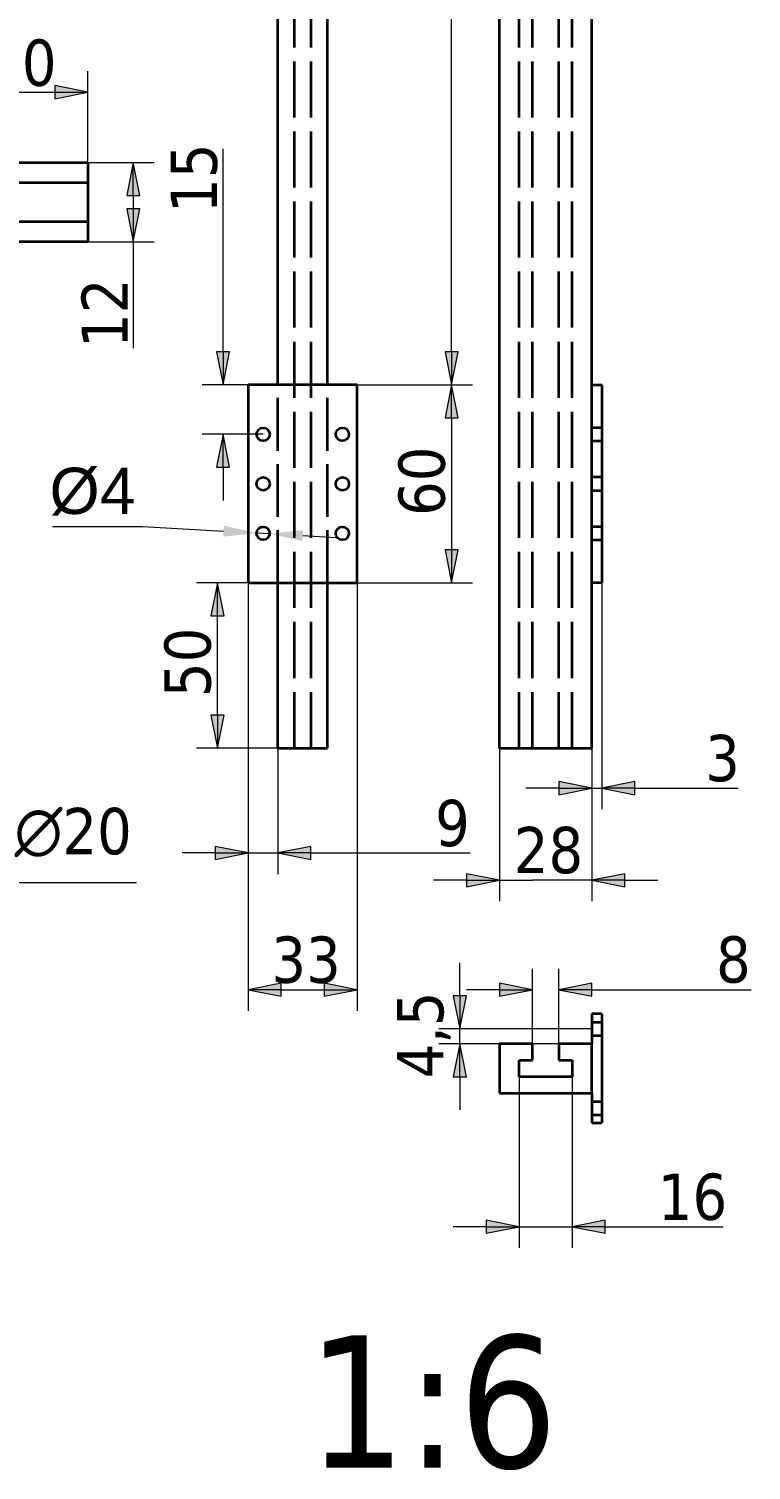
# Model space of a CAD drawing. Header units: millimetres. Extents: x 30 to 825, y 20 to 569.
# Drawn here: x 715.4 to 824.8, y 97.3 to 315.5 of the extents above; entities that cross this region are included whole.
import ezdxf

# ---------------------------------------------------------------- set-up
doc = ezdxf.new("R2010")
doc.units = ezdxf.units.MM
doc.header["$LTSCALE"] = 2
doc.linetypes.add('Dashed', pattern=[5.7, 4.56, -1.14])
for name, color, linetype, lineweight in [('Dimension (ISO)', 7, 'Continuous', 20), ('Hidden (ISO)', 7, 'Dashed', 35), ('Visible (ISO)', 7, 'Continuous', 35)]:
    doc.layers.add(name, color=color, linetype=linetype, lineweight=lineweight)
doc.styles.add('Note Text (ISO)', font='tahoma.ttf')
doc.dimstyles.new('Default (ISO)$0', dxfattribs={"dimtxt": 7, "dimasz": 5, "dimexe": 3.175, "dimexo": 0, "dimgap": 0.762, "dimtad": 1, "dimzin": 0, "dimtxsty": 'Note Text (ISO)', "dimblk": 'Filled-1', "dimcen": 0.09, "dimclrd": 256, "dimclre": 256, "dimclrt": 256, "dimazin": 0, "dimtfac": 1, "dimtofl": 0, "dimtmove": 0, "dimatfit": 3, "dimfxl": 1, "dimtolj": 1, "dimtzin": 0, "dimlwd": -1, "dimlwe": -1, "dimarcsym": 0})
doc.dimstyles.new('Default - Method 2a (ISO)', dxfattribs={"dimscale": 2, "dimtxt": 3.5, "dimasz": 2.5, "dimexe": 3.175, "dimexo": 0, "dimgap": 0.762, "dimtad": 1, "dimtih": 1, "dimtoh": 1, "dimrnd": 1e-08, "dimtxsty": 'Note Text (ISO)', "dimcen": 0.09, "dimdle": 10, "dimclrd": 256, "dimclre": 256, "dimclrt": 256, "dimazin": 2, "dimtfac": 1, "dimtmove": 0, "dimatfit": 3, "dimfxl": 1, "dimtolj": 1, "dimlwd": -1, "dimlwe": -1, "dimarcsym": 0})

# ---------------------------------------------------------------- blocks, each defined once
blk = doc.blocks.new('Filled-1')
at = {"color": 0}
for p, q in [((0, 0), (-1, 0.2)), ((-1, 0.2), (-1, -0.2)), ((-1, 0), (0, 0)), ((-1, -0.2), (0, 0))]:
    blk.add_line(p, q, dxfattribs=at)
blk.add_solid([(-1, -0.2), (0, 0), (-1, 0.2)], dxfattribs=at)
blk = doc.blocks.new('*D4')
at = {"layer": 'Defpoints', "color": 0, "transparency": 16777216}
for p in [(724.35, 305.9), (704.35, 295.25), (724.35, 295.25)]:
    blk.add_point(p, dxfattribs=at)
at = {"layer": 'Dimension (ISO)', "linetype": 'Continuous', "transparency": 16777216}
for p, q in [((704.35, 295.25), (704.35, 309.07)), ((724.35, 295.25), (724.35, 309.07)), ((709.35, 305.9), (719.35, 305.9))]:
    blk.add_line(p, q, dxfattribs=at)
at = {"layer": 'Dimension (ISO)', "transparency": 16777216, "xscale": 5, "yscale": 5, "zscale": 5, "rotation": 180}
blk.add_blockref('Filled-1', (704.35, 305.9), dxfattribs=at)
at = {"layer": 'Dimension (ISO)', "transparency": 16777216, "xscale": 5, "yscale": 5, "zscale": 5}
blk.add_blockref('Filled-1', (724.35, 305.9), dxfattribs=at)
at = {"layer": 'Dimension (ISO)', "transparency": 16777216, "insert": (714.35, 310.3), "char_height": 7, "attachment_point": 5, "style": 'Note Text (ISO)'}
blk.add_mtext('\\A1;20', dxfattribs=at)
blk = doc.blocks.new('*D5')
at = {"layer": 'Defpoints', "color": 0, "transparency": 16777216}
for p in [(724.35, 295.25), (724.35, 283.25), (731.23, 283.25)]:
    blk.add_point(p, dxfattribs=at)
at = {"layer": 'Dimension (ISO)', "linetype": 'Continuous', "transparency": 16777216}
for p, q in [((724.35, 295.25), (734.4, 295.25)), ((731.23, 290.25), (731.23, 288.25)), ((724.35, 283.25), (734.4, 283.25)), ((731.23, 283.25), (731.23, 267.18))]:
    blk.add_line(p, q, dxfattribs=at)
at = {"layer": 'Dimension (ISO)', "transparency": 16777216, "xscale": 5, "yscale": 5, "zscale": 5}
for p, rotation in [((731.23, 295.25), 90), ((731.23, 283.25), 270)]:
    blk.add_blockref('Filled-1', p, dxfattribs=dict(at, rotation=rotation))
at = {"layer": 'Dimension (ISO)', "transparency": 16777216, "insert": (726.89, 272.45), "char_height": 7, "attachment_point": 5, "rotation": 90, "style": 'Note Text (ISO)'}
blk.add_mtext('\\A1;12', dxfattribs=at)
blk = doc.blocks.new('*D57')
at = {"layer": 'Defpoints', "color": 0, "transparency": 16777216}
for p in [(748.64, 231.62), (765.14, 231.62), (765.14, 170.06)]:
    blk.add_point(p, dxfattribs=at)
at = {"layer": 'Dimension (ISO)', "linetype": 'Continuous', "transparency": 16777216}
for p, q in [((748.64, 231.62), (748.64, 166.88)), ((765.14, 231.62), (765.14, 166.88)), ((753.64, 170.06), (760.14, 170.06))]:
    blk.add_line(p, q, dxfattribs=at)
at = {"layer": 'Dimension (ISO)', "transparency": 16777216, "xscale": 5, "yscale": 5, "zscale": 5, "rotation": 180}
blk.add_blockref('Filled-1', (748.64, 170.06), dxfattribs=at)
at = {"layer": 'Dimension (ISO)', "transparency": 16777216, "xscale": 5, "yscale": 5, "zscale": 5}
blk.add_blockref('Filled-1', (765.14, 170.06), dxfattribs=at)
at = {"layer": 'Dimension (ISO)', "transparency": 16777216, "insert": (752.14, 178.11), "char_height": 7, "attachment_point": 1, "style": 'Note Text (ISO)'}
blk.add_mtext('\\A1;33', dxfattribs=at)
blk = doc.blocks.new('*D58')
at = {"layer": 'Defpoints', "color": 0, "transparency": 16777216}
for p in [(744.82, 261.62), (748.64, 261.62), (750.89, 254.12)]:
    blk.add_point(p, dxfattribs=at)
at = {"layer": 'Dimension (ISO)', "linetype": 'Continuous', "transparency": 16777216}
for p, q in [((744.82, 266.62), (744.82, 297.33)), ((748.64, 261.62), (741.65, 261.62)), ((750.89, 254.12), (741.65, 254.12)), ((744.82, 249.12), (744.82, 244.12))]:
    blk.add_line(p, q, dxfattribs=at)
at = {"layer": 'Dimension (ISO)', "transparency": 16777216, "xscale": 5, "yscale": 5, "zscale": 5}
for p, rotation in [((744.82, 261.62), 270), ((744.82, 254.12), 90)]:
    blk.add_blockref('Filled-1', p, dxfattribs=dict(at, rotation=rotation))
at = {"layer": 'Dimension (ISO)', "transparency": 16777216, "insert": (736.89, 287.62), "char_height": 7, "attachment_point": 1, "rotation": 90, "style": 'Note Text (ISO)'}
blk.add_mtext('\\A1;15', dxfattribs=at)
blk = doc.blocks.new('*D59')
at = {"layer": 'Defpoints', "color": 0, "transparency": 16777216}
for p in [(765.14, 261.62), (765.14, 231.62), (779.44, 231.62)]:
    blk.add_point(p, dxfattribs=at)
at = {"layer": 'Dimension (ISO)', "linetype": 'Continuous', "transparency": 16777216}
for p, q in [((765.14, 261.62), (782.61, 261.62)), ((779.44, 256.62), (779.44, 236.62)), ((765.14, 231.62), (782.61, 231.62))]:
    blk.add_line(p, q, dxfattribs=at)
at = {"layer": 'Dimension (ISO)', "transparency": 16777216, "xscale": 5, "yscale": 5, "zscale": 5}
for p, rotation in [((779.44, 261.62), 90), ((779.44, 231.62), 270)]:
    blk.add_blockref('Filled-1', p, dxfattribs=dict(at, rotation=rotation))
at = {"layer": 'Dimension (ISO)', "transparency": 16777216, "insert": (771.39, 241.76), "char_height": 7, "attachment_point": 1, "rotation": 90, "style": 'Note Text (ISO)'}
blk.add_mtext('\\A1;60', dxfattribs=at)
blk = doc.blocks.new('*D60')
at = {"layer": 'Defpoints', "color": 0, "transparency": 16777216}
for p in [(748.64, 231.62), (753.14, 206.62), (748.64, 190.75)]:
    blk.add_point(p, dxfattribs=at)
at = {"layer": 'Dimension (ISO)', "linetype": 'Continuous', "transparency": 16777216}
for p, q in [((748.64, 231.62), (748.64, 187.57)), ((753.14, 206.62), (753.14, 187.57)), ((743.64, 190.75), (738.64, 190.75)), ((748.64, 190.75), (753.14, 190.75)), ((758.14, 190.75), (782.24, 190.75))]:
    blk.add_line(p, q, dxfattribs=at)
at = {"layer": 'Dimension (ISO)', "transparency": 16777216, "xscale": 5, "yscale": 5, "zscale": 5}
blk.add_blockref('Filled-1', (748.64, 190.75), dxfattribs=at)
at = {"layer": 'Dimension (ISO)', "transparency": 16777216, "xscale": 5, "yscale": 5, "zscale": 5, "rotation": 180}
blk.add_blockref('Filled-1', (753.14, 190.75), dxfattribs=at)
at = {"layer": 'Dimension (ISO)', "transparency": 16777216, "insert": (776.94, 198.79), "char_height": 7, "attachment_point": 1, "style": 'Note Text (ISO)'}
blk.add_mtext('\\A1;9', dxfattribs=at)
blk = doc.blocks.new('*D61')
at = {"layer": 'Defpoints', "color": 0, "transparency": 16777216}
for p in [(802.18, 231.62), (800.68, 206.62), (800.68, 200.57)]:
    blk.add_point(p, dxfattribs=at)
at = {"layer": 'Dimension (ISO)', "linetype": 'Continuous', "transparency": 16777216}
for p, q in [((802.18, 231.62), (802.18, 197.39)), ((800.68, 206.62), (800.68, 197.39)), ((795.68, 200.57), (790.68, 200.57)), ((800.68, 200.57), (802.18, 200.57)), ((807.18, 200.57), (822.86, 200.57))]:
    blk.add_line(p, q, dxfattribs=at)
at = {"layer": 'Dimension (ISO)', "transparency": 16777216, "xscale": 5, "yscale": 5, "zscale": 5}
blk.add_blockref('Filled-1', (800.68, 200.57), dxfattribs=at)
at = {"layer": 'Dimension (ISO)', "transparency": 16777216, "xscale": 5, "yscale": 5, "zscale": 5, "rotation": 180}
blk.add_blockref('Filled-1', (802.18, 200.57), dxfattribs=at)
at = {"layer": 'Dimension (ISO)', "transparency": 16777216, "insert": (817.84, 208.62), "char_height": 7, "attachment_point": 1, "style": 'Note Text (ISO)'}
blk.add_mtext('\\A1;3', dxfattribs=at)
blk = doc.blocks.new('*D62')
at = {"layer": 'Defpoints', "color": 0, "transparency": 16777216}
for p in [(743.99, 231.62), (748.64, 231.62), (753.14, 206.62)]:
    blk.add_point(p, dxfattribs=at)
at = {"layer": 'Dimension (ISO)', "linetype": 'Continuous', "transparency": 16777216}
for p, q in [((748.64, 231.62), (740.81, 231.62)), ((743.99, 211.62), (743.99, 226.62)), ((753.14, 206.62), (740.81, 206.62))]:
    blk.add_line(p, q, dxfattribs=at)
at = {"layer": 'Dimension (ISO)', "transparency": 16777216, "xscale": 5, "yscale": 5, "zscale": 5}
for p, rotation in [((743.99, 231.62), 90), ((743.99, 206.62), 270)]:
    blk.add_blockref('Filled-1', p, dxfattribs=dict(at, rotation=rotation))
at = {"layer": 'Dimension (ISO)', "transparency": 16777216, "insert": (735.94, 214.35), "char_height": 7, "attachment_point": 1, "rotation": 90, "style": 'Note Text (ISO)'}
blk.add_mtext('\\A1;50', dxfattribs=at)
blk = doc.blocks.new('*D63')
at = {"layer": 'Defpoints', "color": 0, "transparency": 16777216}
for p in [(760.64, 556.62), (779.44, 556.62), (765.14, 261.62)]:
    blk.add_point(p, dxfattribs=at)
at = {"layer": 'Dimension (ISO)', "linetype": 'Continuous', "transparency": 16777216}
for p, q in [((760.64, 556.62), (782.61, 556.62)), ((779.44, 266.62), (779.44, 551.62)), ((765.14, 261.62), (782.61, 261.62))]:
    blk.add_line(p, q, dxfattribs=at)
at = {"layer": 'Dimension (ISO)', "transparency": 16777216, "xscale": 5, "yscale": 5, "zscale": 5}
for p, rotation in [((779.44, 556.62), 90), ((779.44, 261.62), 270)]:
    blk.add_blockref('Filled-1', p, dxfattribs=dict(at, rotation=rotation))
at = {"layer": 'Dimension (ISO)', "transparency": 16777216, "insert": (771.39, 401.72), "char_height": 7, "attachment_point": 1, "rotation": 90, "style": 'Note Text (ISO)'}
blk.add_mtext('\\A1;590', dxfattribs=at)
blk = doc.blocks.new('*D64')
at = {"layer": 'Defpoints', "color": 0, "transparency": 16777216}
for p in [(795.68, 170.06), (791.68, 161.89), (795.68, 161.89)]:
    blk.add_point(p, dxfattribs=at)
at = {"layer": 'Dimension (ISO)', "linetype": 'Continuous', "transparency": 16777216}
for p, q in [((791.68, 161.89), (791.68, 173.23)), ((795.68, 161.89), (795.68, 173.23)), ((786.68, 170.06), (781.68, 170.06)), ((800.68, 170.06), (824.81, 170.06))]:
    blk.add_line(p, q, dxfattribs=at)
at = {"layer": 'Dimension (ISO)', "transparency": 16777216, "xscale": 5, "yscale": 5, "zscale": 5}
blk.add_blockref('Filled-1', (791.68, 170.06), dxfattribs=at)
at = {"layer": 'Dimension (ISO)', "transparency": 16777216, "xscale": 5, "yscale": 5, "zscale": 5, "rotation": 180}
blk.add_blockref('Filled-1', (795.68, 170.06), dxfattribs=at)
at = {"layer": 'Dimension (ISO)', "transparency": 16777216, "insert": (819.49, 178.14), "char_height": 7, "attachment_point": 1, "style": 'Note Text (ISO)'}
blk.add_mtext('\\A1;8', dxfattribs=at)
blk = doc.blocks.new('*D65')
at = {"layer": 'Defpoints', "color": 0, "transparency": 16777216}
for p in [(789.68, 156.89), (797.68, 156.89), (797.68, 134.19)]:
    blk.add_point(p, dxfattribs=at)
at = {"layer": 'Dimension (ISO)', "linetype": 'Continuous', "transparency": 16777216}
for p, q in [((789.68, 156.89), (789.68, 131.01)), ((797.68, 156.89), (797.68, 131.01)), ((784.68, 134.19), (779.68, 134.19)), ((789.68, 134.19), (797.68, 134.19)), ((802.68, 134.19), (820.57, 134.19))]:
    blk.add_line(p, q, dxfattribs=at)
at = {"layer": 'Dimension (ISO)', "transparency": 16777216, "xscale": 5, "yscale": 5, "zscale": 5}
blk.add_blockref('Filled-1', (789.68, 134.19), dxfattribs=at)
at = {"layer": 'Dimension (ISO)', "transparency": 16777216, "xscale": 5, "yscale": 5, "zscale": 5, "rotation": 180}
blk.add_blockref('Filled-1', (797.68, 134.19), dxfattribs=at)
at = {"layer": 'Dimension (ISO)', "transparency": 16777216, "insert": (810.67, 142.23), "char_height": 7, "attachment_point": 1, "style": 'Note Text (ISO)'}
blk.add_mtext('\\A1;16', dxfattribs=at)
blk = doc.blocks.new('*D66')
at = {"layer": 'Defpoints', "color": 0, "transparency": 16777216}
for p in [(786.68, 206.62), (800.68, 206.62), (786.68, 186.62)]:
    blk.add_point(p, dxfattribs=at)
at = {"layer": 'Dimension (ISO)', "linetype": 'Continuous', "transparency": 16777216}
for p, q in [((786.68, 206.62), (786.68, 183.45)), ((800.68, 206.62), (800.68, 183.45)), ((786.68, 186.62), (791.68, 186.62)), ((795.68, 186.62), (791.68, 186.62)), ((800.68, 186.62), (795.68, 186.62))]:
    blk.add_line(p, q, dxfattribs=at)
at = {"layer": 'Dimension (ISO)', "transparency": 16777216}
for p, q in [((781.68, 186.62), (776.68, 186.62)), ((805.68, 186.62), (810.68, 186.62))]:
    blk.add_line(p, q, dxfattribs=at)
at = {"layer": 'Dimension (ISO)', "transparency": 16777216, "xscale": 5, "yscale": 5, "zscale": 5}
blk.add_blockref('Filled-1', (786.68, 186.62), dxfattribs=at)
at = {"layer": 'Dimension (ISO)', "transparency": 16777216, "xscale": 5, "yscale": 5, "zscale": 5, "rotation": 180}
blk.add_blockref('Filled-1', (800.68, 186.62), dxfattribs=at)
at = {"layer": 'Dimension (ISO)', "transparency": 16777216, "insert": (788.86, 194.7), "char_height": 7, "attachment_point": 1, "style": 'Note Text (ISO)'}
blk.add_mtext('\\A1;28', dxfattribs=at)
blk = doc.blocks.new('*D67')
at = {"layer": 'Defpoints', "color": 0, "transparency": 16777216}
for p in [(780.68, 164.14), (800.68, 164.14), (800.68, 161.89)]:
    blk.add_point(p, dxfattribs=at)
at = {"layer": 'Dimension (ISO)', "linetype": 'Continuous', "transparency": 16777216}
for p, q in [((780.68, 169.14), (780.68, 174.14)), ((800.68, 164.14), (777.51, 164.14)), ((780.68, 161.89), (780.68, 164.14)), ((800.68, 161.89), (777.51, 161.89)), ((780.68, 156.89), (780.68, 151.89))]:
    blk.add_line(p, q, dxfattribs=at)
at = {"layer": 'Dimension (ISO)', "transparency": 16777216, "xscale": 5, "yscale": 5, "zscale": 5}
for p, rotation in [((780.68, 164.14), 270), ((780.68, 161.89), 90)]:
    blk.add_blockref('Filled-1', p, dxfattribs=dict(at, rotation=rotation))
at = {"layer": 'Dimension (ISO)', "transparency": 16777216, "insert": (771.18, 156.64), "char_height": 7, "attachment_point": 1, "rotation": 90, "style": 'Note Text (ISO)'}
blk.add_mtext('\\A1;4,5', dxfattribs=at)
blk = doc.blocks.new('*D79')
at = {"layer": 'Defpoints', "color": 0, "transparency": 16777216}
for p in [(662.88, 195.89), (682.88, 195.89), (682.88, 186.27)]:
    blk.add_point(p, dxfattribs=at)
at = {"layer": 'Dimension (ISO)', "linetype": 'Continuous', "transparency": 16777216}
for p, q in [((662.88, 195.89), (662.88, 183.1)), ((682.88, 195.89), (682.88, 183.1)), ((667.88, 186.27), (677.88, 186.27)), ((682.88, 186.27), (731.69, 186.27))]:
    blk.add_line(p, q, dxfattribs=at)
at = {"layer": 'Dimension (ISO)', "transparency": 16777216, "xscale": 5, "yscale": 5, "zscale": 5, "rotation": 180}
blk.add_blockref('Filled-1', (662.88, 186.27), dxfattribs=at)
at = {"layer": 'Dimension (ISO)', "transparency": 16777216, "xscale": 5, "yscale": 5, "zscale": 5}
blk.add_blockref('Filled-1', (682.88, 186.27), dxfattribs=at)
at = {"layer": 'Dimension (ISO)', "transparency": 16777216, "insert": (713.24, 197.57), "char_height": 7, "attachment_point": 1, "style": 'Note Text (ISO)'}
blk.add_mtext('\\A1;{\\fAIGDT|b0|i0;\\ln}\\fTahoma|b0|i0;20', dxfattribs=at)
blk = doc.blocks.new('*D87')
at = {"layer": 'Defpoints', "color": 0, "linetype": 'Continuous', "transparency": 16777216}
for p in [(749.89, 239.18), (751.89, 239.07)]:
    blk.add_point(p, dxfattribs=at)
at = {"layer": 'Dimension (ISO)', "linetype": 'Continuous', "transparency": 16777216}
for p, q in [((718.97, 240.14), (732.67, 240.14)), ((732.67, 240.14), (744.9, 239.46)), ((751.89, 239.07), (749.89, 239.18)), ((756.88, 238.79), (761.88, 238.51))]:
    blk.add_line(p, q, dxfattribs=at)
for points in [[(744.95, 240.29), (744.85, 238.62), (749.89, 239.18)], [(756.93, 239.62), (756.84, 237.96), (751.89, 239.07)]]:
    blk.add_solid(points, dxfattribs=at)
at = {"layer": 'Dimension (ISO)', "linetype": 'Continuous', "transparency": 16777216, "insert": (725.06, 245.43), "char_height": 7, "attachment_point": 5, "style": 'Note Text (ISO)'}
blk.add_mtext('\\A1;{\\fArial|b0|i0|c0|p34;%%C4}', dxfattribs=at)

msp = doc.modelspace()

# ---------------------------------------------------------------- linework, layer by layer
at = {"layer": 'Hidden (ISO)', "ltscale": 0.930356}
for p, q in [((755.642, 206.622), (755.642, 556.622)), ((758.142, 206.622), (758.142, 556.622)), ((789.684, 206.622), (789.684, 556.622)), ((791.684, 206.622), (791.684, 556.622)), ((795.684, 206.622), (795.684, 556.622)), ((797.684, 206.622), (797.684, 556.622))]:
    msp.add_line(p, q, dxfattribs=at)
at = {"layer": 'Hidden (ISO)', "ltscale": 0.877193}
for p, q in [((753.142, 231.622), (753.142, 261.622)), ((760.642, 231.622), (760.642, 261.622))]:
    msp.add_line(p, q, dxfattribs=at)
at = {"layer": 'Hidden (ISO)'}
for p, q in [((802.184, 255.122), (800.684, 255.122)), ((800.684, 253.122), (802.184, 253.122)), ((802.184, 247.622), (800.684, 247.622)), ((800.684, 245.622), (802.184, 245.622)), ((802.184, 240.122), (800.684, 240.122)), ((800.684, 238.122), (802.184, 238.122)), ((800.684, 165.136), (802.184, 165.136)), ((800.684, 163.136), (802.184, 163.136)), ((800.684, 153.136), (802.184, 153.136)), ((800.684, 151.136), (802.184, 151.136))]:
    msp.add_line(p, q, dxfattribs=at)
at = {"layer": 'Visible (ISO)'}
for p, q in [((753.142, 261.622), (753.142, 556.622)), ((760.642, 261.622), (760.642, 556.622)), ((786.684, 206.622), (786.684, 556.622)), ((800.684, 261.622), (800.684, 556.622)), ((704.35, 295.251), (724.35, 295.251)), ((724.35, 295.251), (724.35, 283.251)), ((704.35, 292.251), (724.35, 292.251)), ((724.35, 286.251), (704.35, 286.251)), ((724.35, 283.251), (704.35, 283.251)), ((748.642, 261.622), (748.642, 231.622)), ((765.142, 261.622), (748.642, 261.622)), ((765.142, 231.622), (765.142, 261.622)), ((800.684, 231.622), (800.684, 261.622)), ((800.684, 261.622), (802.184, 261.622)), ((802.184, 261.622), (802.184, 231.622)), ((748.642, 231.622), (765.142, 231.622)), ((753.142, 206.622), (753.142, 231.622)), ((760.642, 206.622), (760.642, 231.622)), ((802.184, 231.622), (800.684, 231.622)), ((800.684, 206.622), (800.684, 231.622)), ((753.142, 206.622), (760.642, 206.622)), ((786.684, 206.622), (800.684, 206.622)), ((802.184, 166.386), (800.684, 166.386)), ((800.684, 166.386), (800.684, 161.886)), ((802.184, 166.386), (802.184, 149.886)), ((786.684, 161.886), (786.684, 154.386)), ((791.684, 161.886), (786.684, 161.886)), ((791.684, 159.386), (791.684, 161.886)), ((795.684, 161.886), (795.684, 159.386)), ((800.684, 161.886), (795.684, 161.886)), ((800.684, 154.386), (800.684, 161.886)), ((789.684, 159.386), (791.684, 159.386)), ((789.684, 156.886), (789.684, 159.386)), ((795.684, 159.386), (797.684, 159.386)), ((797.684, 159.386), (797.684, 156.886)), ((797.684, 156.886), (789.684, 156.886)), ((786.684, 154.386), (800.684, 154.386)), ((800.684, 154.386), (800.684, 149.886)), ((800.684, 149.886), (802.184, 149.886))]:
    msp.add_line(p, q, dxfattribs=at)
for centre in [(750.892, 254.122), (762.892, 254.122), (750.892, 246.622), (762.892, 246.622), (750.892, 239.122), (762.892, 239.122)]:
    msp.add_circle(centre, 1, dxfattribs=at)

# ---------------------------------------------------------------- texts
at = {"layer": 'Visible (ISO)', "insert": (757.55, 117.73), "char_height": 20, "attachment_point": 1, "style": 'Note Text (ISO)'}
msp.add_mtext_dynamic_manual_height_columns('1:6', width=47.06313, gutter_width=1, heights=[0], dxfattribs=at)

# ---------------------------------------------------------------- dimensions: what is measured, and where the dimension line sits
at = {"layer": 'Dimension (ISO)'}
for base, p1, p2, angle, override, picture, middle in [((779.439, 556.622), (765.142, 261.622), (760.642, 556.622), 90, {"dimgap": 0.762, "dimdec": 0, "dimlfac": 2, "dimtol": 0, "dimlim": 0, "dimtp": 0, "dimtm": 0, "dimtdec": 2, "dimtofl": 0, "dimatfit": 1}, '*D63', (779.439, 409.122)), ((744.821, 261.622), (750.892, 254.122), (748.642, 261.622), 90, {"dimdec": 0, "dimlfac": 2, "dimatfit": 1}, '*D58', (744.821, 292.092)), ((779.439, 231.622), (765.142, 261.622), (765.142, 231.622), 90, {"dimgap": 0.762, "dimdec": 0, "dimlfac": 2, "dimtol": 0, "dimlim": 0, "dimtp": 0, "dimtm": 0, "dimtdec": 2, "dimtofl": 0, "dimatfit": 1}, '*D59', (779.439, 246.622)), ((743.988, 231.622), (753.142, 206.622), (748.642, 231.622), 90, {"dimgap": 0.762, "dimdec": 0, "dimlfac": 2, "dimtol": 0, "dimlim": 0, "dimtp": 0, "dimtm": 0, "dimtdec": 2, "dimtofl": 0, "dimatfit": 1}, '*D62', (743.988, 219.122)), ((748.642, 190.746), (753.142, 206.622), (748.642, 231.622), 180, {"dimgap": 0.762, "dimdec": 0, "dimlfac": 2, "dimtol": 0, "dimlim": 0, "dimtp": 0, "dimtm": 0, "dimtdec": 2, "dimtofl": 1, "dimatfit": 1}, '*D60', (779.207, 190.746)), ((765.142, 170.057), (748.642, 231.622), (765.142, 231.622), 180, {"dimgap": 0.762, "dimdec": 0, "dimlfac": 2, "dimtol": 0, "dimlim": 0, "dimtp": 0, "dimtm": 0, "dimtdec": 2, "dimtofl": 0, "dimatfit": 1}, '*D57', (756.892, 170.057)), ((800.684, 200.567), (802.184, 231.622), (800.684, 206.622), 180, {"dimdec": 0, "dimlfac": 2, "dimtofl": 1, "dimatfit": 1}, '*D61', (819.969, 200.567)), ((786.684, 186.622), (800.684, 206.622), (786.684, 206.622), 180, {"dimgap": 0.762, "dimdec": 0, "dimlfac": 2, "dimtol": 0, "dimlim": 0, "dimtp": 0, "dimtm": 0, "dimtdec": 2, "dimtofl": 0}, '*D66', (793.684, 186.622)), ((795.684, 170.057), (791.684, 161.886), (795.684, 161.886), 180, {"dimdec": 0, "dimlfac": 2, "dimatfit": 1}, '*D64', (821.768, 170.057)), ((780.684, 164.136), (800.684, 161.886), (800.684, 164.136), 90, {"dimgap": 0.762, "dimdec": 1, "dimlfac": 2, "dimtol": 0, "dimlim": 0, "dimtp": 0, "dimtm": 0, "dimtdec": 2, "dimtofl": 1, "dimatfit": 1}, '*D67', (780.684, 163.011)), ((797.684, 134.188), (789.684, 156.886), (797.684, 156.886), 180, {"dimdec": 0, "dimlfac": 2, "dimtofl": 1, "dimatfit": 1}, '*D65', (815.239, 134.188))]:
    dim = msp.add_linear_dim(base=base, p1=p1, p2=p2, angle=angle, dimstyle='Default (ISO)$0', override=override, dxfattribs=at)
    dim.commit()
    dim.dimension.update_dxf_attribs({"geometry": picture, "text_midpoint": middle, "dimtype": 160})
dim = msp.add_linear_dim(base=(724.35, 305.897), p1=(704.35, 295.251), p2=(724.35, 295.251), text='20', dimstyle='Default (ISO)$0', dxfattribs=at)
dim.commit()
dim.dimension.update_dxf_attribs({"geometry": '*D4', "text_midpoint": (714.35, 310.305)})
dim = msp.add_linear_dim(base=(731.226, 283.251), p1=(724.35, 295.251), p2=(724.35, 283.251), angle=90, text='12', dimstyle='Default (ISO)$0', dxfattribs=at)
dim.commit()
dim.dimension.update_dxf_attribs({"geometry": '*D5', "text_midpoint": (731.226, 272.451), "dimtype": 160})
at = {"layer": 'Dimension (ISO)', "linetype": 'Continuous'}
dim = msp.add_diameter_dim_2p(p1=(751.891, 239.066), p2=(749.894, 239.178), text='{\\fArial|b0|i0|c0|p34;%%C4}', dimstyle='Default - Method 2a (ISO)', dxfattribs=at)
dim.commit()
dim.dimension.update_dxf_attribs({"geometry": '*D87', "text_midpoint": (732.67, 240.138), "dimtype": 163})
at = {"layer": 'Dimension (ISO)'}
dim = msp.add_linear_dim(base=(682.876, 186.274), p1=(662.876, 195.885), p2=(682.876, 195.885), text='{\\fAIGDT|b0|i0;\\ln}\\fTahoma|b0|i0;<>', dimstyle='Default (ISO)$0', override={"dimgap": 0.762, "dimdec": 0, "dimtol": 0, "dimlim": 0, "dimtp": 0, "dimtm": 0, "dimtdec": 2, "dimtofl": 0, "dimatfit": 2}, dxfattribs=at)
dim.commit()
dim.dimension.update_dxf_attribs({"geometry": '*D79', "text_midpoint": (722.083, 186.274), "dimtype": 160})

doc.saveas('drawing.dxf')
